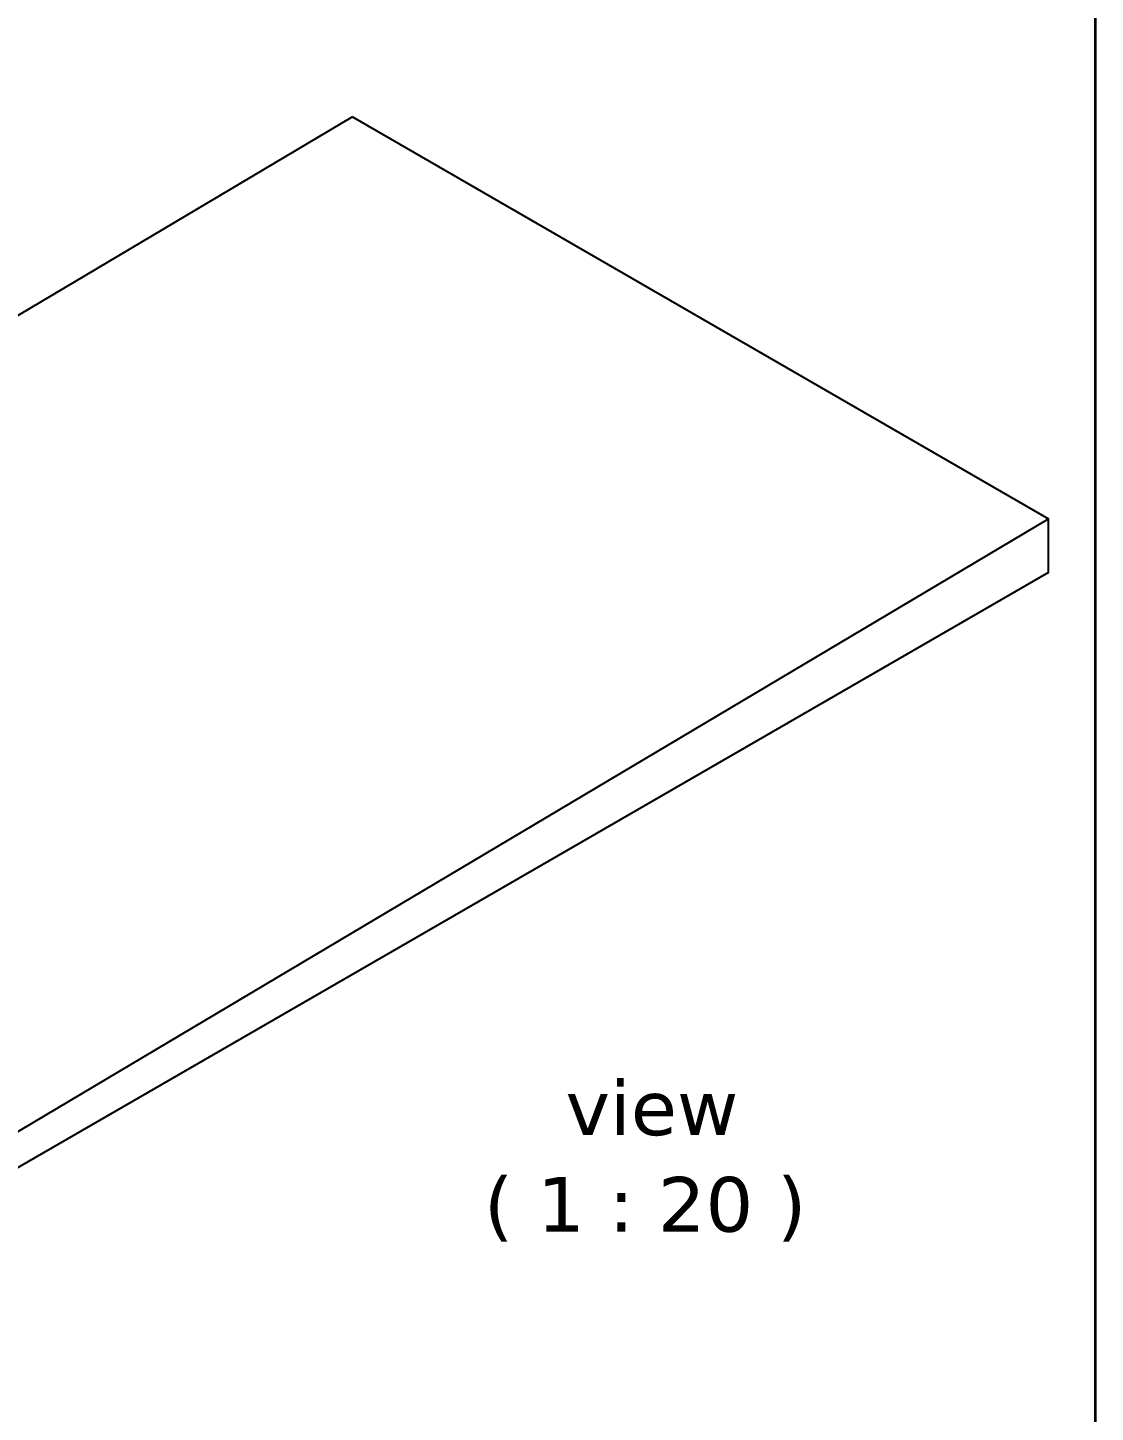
# Model space of a CAD drawing. Header units: millimetres. Extents: x 101 to 3000, y 150 to 4305.
# Drawn here: x 2268 to 3000, y 1099 to 2048 of the extents above; entities that cross this region are included whole.
import ezdxf

# ---------------------------------------------------------------- set-up
doc = ezdxf.new("R2010")
doc.units = ezdxf.units.MM
doc.header["$LTSCALE"] = 15
for name, color, linetype, lineweight in [('_Sichtbarkanten', 7, 'Continuous', 25), ('Rahmen (ISO)', 7, 'Continuous', 35), ('Symbol (ISO)', 7, 'Continuous', 25)]:
    doc.layers.add(name, color=color, linetype=linetype, lineweight=lineweight)
doc.styles.add('Bezeichnungstext (DIN)', font='verdana.ttf')

# ---------------------------------------------------------------- blocks, each defined once
blk = doc.blocks.new('Ränder Wedi_hoch')
at = {"layer": 'Rahmen (ISO)'}
blk.add_line((200, 287), (200, 10), dxfattribs=at)

msp = doc.modelspace()

# ---------------------------------------------------------------- linework, layer by layer
at = {"layer": '_Sichtbarkanten'}
for p, q in [((2490.64, 1987.38), (1594.38, 1454.61)), ((2490.64, 1987.38), (2967.94, 1711.81)), ((2071.68, 1179.05), (2967.94, 1711.81)), ((2967.94, 1675.07), (2967.94, 1711.81)), ((2967.94, 1675.07), (2013.34, 1123.93))]:
    msp.add_line(p, q, dxfattribs=at)

# ---------------------------------------------------------------- block references
at = {"xscale": 15, "yscale": 15, "zscale": 15}
msp.add_blockref('Ränder Wedi_hoch', (0, 0), dxfattribs=at)

# ---------------------------------------------------------------- texts
at = {"layer": 'Symbol (ISO)', "char_height": 37.5, "attachment_point": 7, "style": 'Bezeichnungstext (DIN)'}
for s, insert in [('view', (2636.8, 1288.51)), (' ( 1 : 20 )', (2564.49, 1216.3))]:
    msp.add_mtext(s, dxfattribs=dict(at, insert=insert))

doc.saveas('drawing.dxf')
